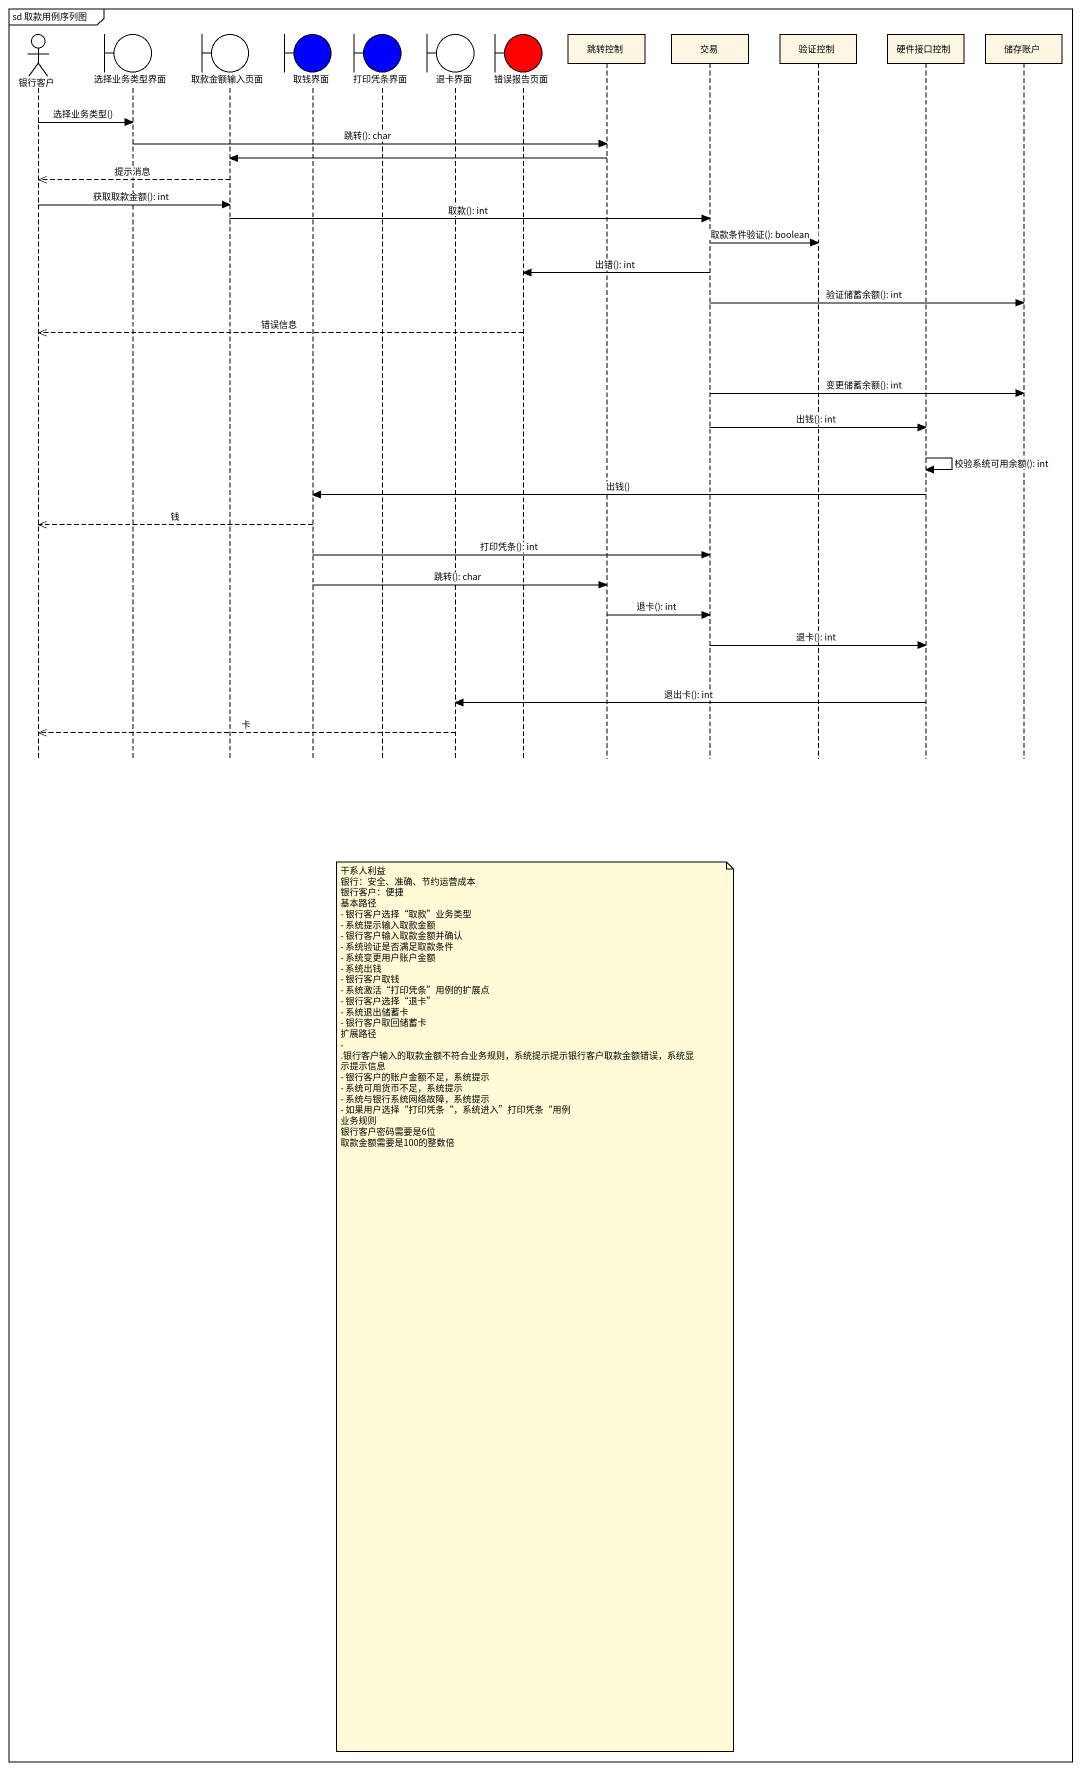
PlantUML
@startuml
mainframe sd 取款用例序列图
hide footbox
actor 银行客户
boundary 选择业务类型界面
boundary 取款金额输入页面
boundary 取钱界面 #0000FF
boundary 打印凭条界面 #0000FF
boundary 退卡界面
boundary 错误报告页面 #FF0000
participant 跳转控制
participant 交易
participant 验证控制
participant 硬件接口控制
participant 储存账户

银行客户 -> 选择业务类型界面 : 选择业务类型()
选择业务类型界面 -> 跳转控制 : 跳转(): char
跳转控制 -> 取款金额输入页面
取款金额输入页面 -->> 银行客户 : 提示消息
银行客户 -> 取款金额输入页面 : 获取取款金额(): int
取款金额输入页面 -> 交易 : 取款(): int
交易 -> 验证控制 : 取款条件验证(): boolean
交易 -> 错误报告页面 : 出错(): int
交易 -> 储存账户 : 验证储蓄余额(): int
错误报告页面 -->> 银行客户 : 错误信息
交易 -> 储存账户 : 变更储蓄余额(): int
交易 -> 硬件接口控制 : 出钱(): int
硬件接口控制 -> 硬件接口控制 : 校验系统可用余额(): int
硬件接口控制 -> 取钱界面 : 出钱()
取钱界面 -->> 银行客户 : 钱
取钱界面 -> 交易 : 打印凭条(): int
取钱界面 -> 跳转控制 : 跳转(): char
跳转控制 -> 交易 : 退卡(): int
交易 -> 硬件接口控制 : 退卡(): int
硬件接口控制 -> 退卡界面 : 退出卡(): int
退卡界面 -->> 银行客户 : 卡
note over 错误报告页面
  干系人利益
  银行：安全、准确、节约运营成本
  银行客户：便捷
  基本路径
  - 银行客户选择“取款”业务类型
  - 系统提示输入取款金额
  - 银行客户输入取款金额并确认
  - 系统验证是否满足取款条件
  - 系统变更用户账户金额
  - 系统出钱
  - 银行客户取钱
  - 系统激活“打印凭条”用例的扩展点
  - 银行客户选择“退卡”
  - 系统退出储蓄卡
  - 银行客户取回储蓄卡
  扩展路径
  - .银行客户输入的取款金额不符合业务规则，系统提示提示银行客户取款金额错误，系统显示提示信息
  - 银行客户的账户金额不足，系统提示
  - 系统可用货币不足，系统提示
  - 系统与银行系统网络故障，系统提示
  - 如果用户选择“打印凭条“，系统进入”打印凭条“用例
  业务规则
  银行客户密码需要是6位
  取款金额需要是100的整数倍
end note
@enduml
